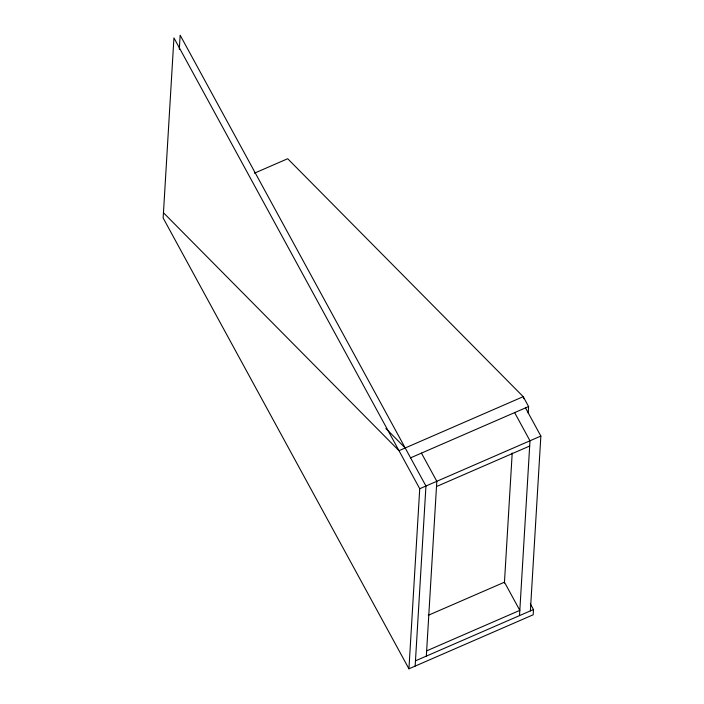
<?xml version="1.0" encoding="UTF-8"?>
<svg xmlns="http://www.w3.org/2000/svg" width="704" height="704" viewBox="0 0 704 704"><rect width="100%" height="100%" fill="white"/><g stroke="black" fill="none" stroke-linecap="round" stroke-linejoin="round"><path stroke-width="1.06" d="M179.3 49.386L180.154 35.2L425.946 486.015L415.149 666.098M408.936 668.8L419.734 488.717L173.941 37.902L163.143 217.985L408.936 668.8L533.166 614.794L533.482 609.541L530.323 603.75M426.334 656.119L436.814 481.29L421.45 453.112M504.407 583.07L512.204 453.042M528.211 413.09L528.598 406.534L523.222 396.669L287.69 158.726L254.399 173.193M519.508 615.613L529.989 440.783L514.624 412.606M530.376 610.887L540.857 436.058L525.492 407.88M410.582 457.838L528.598 406.534M419.734 488.717L540.857 436.058M436.498 486.543L529.672 446.037M428.314 615.287L504.46 582.19L519.816 610.368L426.65 650.866M415.457 660.845L533.482 609.541M385.898 428.472L405.205 447.982M163.46 212.731L398.992 450.674L523.222 396.669L523.846 398.719"/></g></svg>
